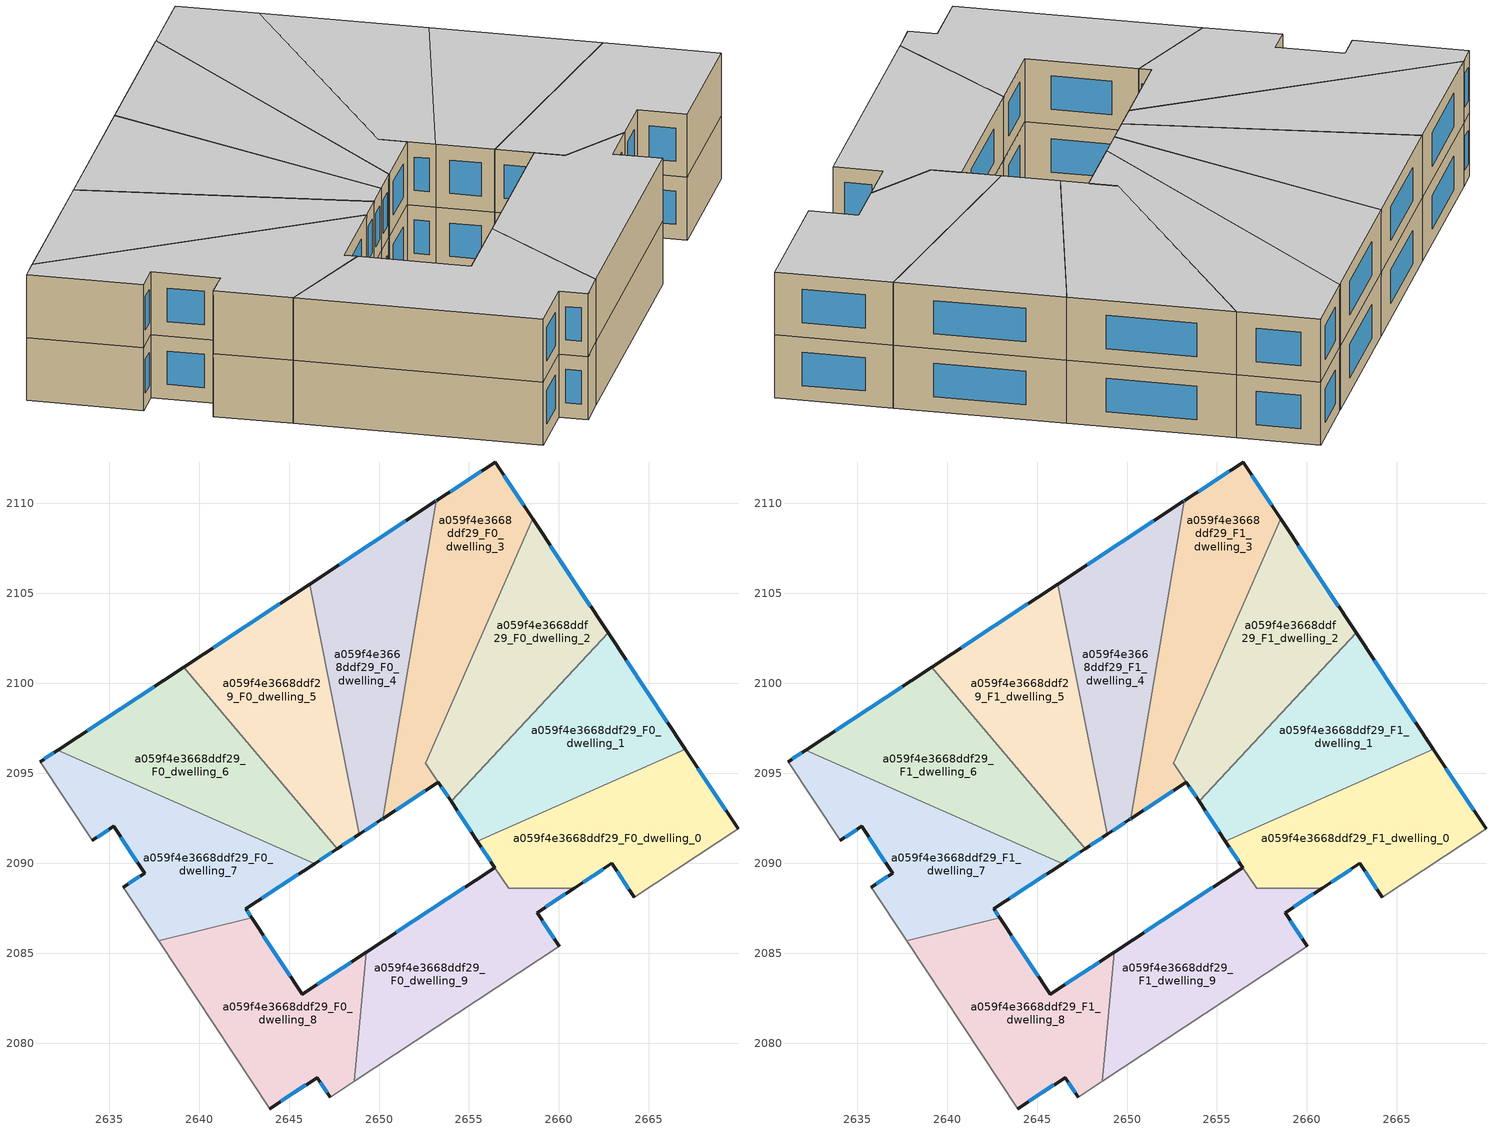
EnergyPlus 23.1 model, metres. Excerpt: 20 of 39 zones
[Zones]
a059f4e3668ddf29_F0_dwelling_0
 floor ground (EU_floor_Construction): 2667.02,2096.33 2669.95,2091.9 2664.18,2088.11 2662.94,2089.99 2660.85,2088.61 2657.2,2088.61 2655.46,2091.23 z0
 wall outside (EU_wall_Construction): 2669.95,2091.9 2667.02,2096.33 / 2660.85,2088.61 2662.94,2089.99 2664.18,2088.11 / 2655.46,2091.23 2656.44,2089.76 z0:3
 wall adiabatic (EU_wall_Construction): 2664.18,2088.11 2669.95,2091.9 z0:3
 wall to a059f4e3668ddf29_F0_dwelling_9 (EU_wall_Construction): 2656.44,2089.76 2657.2,2088.61 2660.85,2088.61 z0:3
 wall to a059f4e3668ddf29_F0_dwelling_1 (EU_wall_Construction): 2667.02,2096.33 2655.46,2091.23 z0:3
 window (EU_Window_Construction): 2669.26,2092.94 2667.71,2095.29 / 2663.23,2089.55 2663.89,2088.55 / 2661.34,2088.93 2662.45,2089.66 / 2655.69,2090.89 2656.21,2090.1 z0.7:2.3
a059f4e3668ddf29_F0_dwelling_1
 floor ground (EU_floor_Construction): 2662.73,2102.8 2667.02,2096.33 2655.46,2091.23 2654.01,2093.43 z0
 wall outside (EU_wall_Construction): 2654.01,2093.43 2655.46,2091.23 / 2667.02,2096.33 2662.73,2102.8 z0:3
 wall to a059f4e3668ddf29_F0_dwelling_2 (EU_wall_Construction): 2662.73,2102.8 2654.01,2093.43 z0:3
 window (EU_Window_Construction): 2654.35,2092.92 2655.12,2091.75 / 2666.01,2097.85 2663.74,2101.28 z0.7:2.3
a059f4e3668ddf29_F0_dwelling_2
 floor ground (EU_floor_Construction): 2658.53,2109.14 2662.73,2102.8 2654.01,2093.43 2652.58,2095.59 z0
 wall outside (EU_wall_Construction): 2662.73,2102.8 2658.53,2109.14 / 2653.3,2094.51 2654.01,2093.43 z0:3
 wall to a059f4e3668ddf29_F0_dwelling_3 (EU_wall_Construction): 2658.53,2109.14 2652.59,2095.6 / 2652.58,2095.59 2653.3,2094.51 z0:3
 window (EU_Window_Construction): 2661.75,2104.29 2659.52,2107.65 / 2653.47,2094.25 2653.84,2093.68 z0.7:2.3
a059f4e3668ddf29_F0_dwelling_3
 floor ground (EU_floor_Construction): 2656.45,2112.29 2658.53,2109.14 2652.58,2095.59 2653.3,2094.5 2650.22,2092.48 2653.19,2110.14 z0
 wall outside (EU_wall_Construction): 2658.53,2109.14 2656.45,2112.29 2653.19,2110.14 / 2650.22,2092.48 2653.3,2094.5 z0:3
 wall to a059f4e3668ddf29_F0_dwelling_4 (EU_wall_Construction): 2653.19,2110.14 2650.22,2092.48 z0:3
 window (EU_Window_Construction): 2658.04,2109.88 2656.94,2111.55 / 2650.94,2092.95 2652.58,2094.03 / 2655.69,2111.78 2653.96,2110.64 z0.7:2.3
a059f4e3668ddf29_F0_dwelling_4
 floor ground (EU_floor_Construction): 2653.19,2110.14 2650.22,2092.48 2650.16,2092.44 2648.92,2091.62 2646.14,2105.5 2653.14,2110.1 z0
 wall outside (EU_wall_Construction): 2653.19,2110.14 2653.14,2110.1 2646.14,2105.5 / 2648.92,2091.62 2650.16,2092.44 2650.22,2092.48 z0:3
 wall to a059f4e3668ddf29_F0_dwelling_5 (EU_wall_Construction): 2646.14,2105.5 2648.92,2091.62 z0:3
 window (EU_Window_Construction): 2651.49,2109.02 2647.78,2106.58 / 2653.18,2110.13 2653.15,2110.11 / 2650.18,2092.45 2650.21,2092.47 / 2649.21,2091.81 2649.87,2092.25 z0.7:2.3
a059f4e3668ddf29_F0_dwelling_5
 floor ground (EU_floor_Construction): 2646.14,2105.5 2648.92,2091.62 2647.67,2090.8 2639.15,2100.89 z0
 wall outside (EU_wall_Construction): 2647.67,2090.8 2648.92,2091.62 / 2646.14,2105.5 2639.15,2100.89 z0:3
 wall to a059f4e3668ddf29_F0_dwelling_6 (EU_wall_Construction): 2639.15,2100.89 2647.67,2090.8 z0:3
 window (EU_Window_Construction): 2647.96,2090.99 2648.62,2091.43 / 2644.5,2104.42 2640.79,2101.98 z0.7:2.3
a059f4e3668ddf29_F0_dwelling_6
 floor ground (EU_floor_Construction): 2639.15,2100.89 2647.67,2090.8 2646.42,2089.98 2632.15,2096.29 z0
 wall outside (EU_wall_Construction): 2646.42,2089.98 2647.67,2090.8 / 2639.15,2100.89 2632.15,2096.29 z0:3
 wall to a059f4e3668ddf29_F0_dwelling_7 (EU_wall_Construction): 2632.15,2096.29 2646.42,2089.98 z0:3
 window (EU_Window_Construction): 2646.71,2090.17 2647.37,2090.61 / 2637.5,2099.81 2633.79,2097.37 z0.7:2.3
a059f4e3668ddf29_F0_dwelling_7
 floor ground (EU_floor_Construction): 2646.42,2089.98 2642.59,2087.46 2642.92,2086.97 2637.75,2085.69 2635.78,2088.67 2636.98,2089.45 2635.26,2092.06 2634.05,2091.27 2631.16,2095.64 2632.15,2096.29 z0
 wall outside (EU_wall_Construction): 2634.05,2091.27 2635.26,2092.06 2636.98,2089.45 2635.78,2088.67 / 2632.15,2096.29 2631.16,2095.64 / 2642.92,2086.97 2642.59,2087.46 2646.42,2089.98 z0:3
 wall adiabatic (EU_wall_Construction): 2631.16,2095.64 2634.05,2091.27 / 2635.78,2088.67 2637.75,2085.69 z0:3
 wall to a059f4e3668ddf29_F0_dwelling_8 (EU_wall_Construction): 2637.75,2085.69 2642.92,2086.97 z0:3
 window (EU_Window_Construction): 2635.66,2091.45 2636.57,2090.06 / 2634.34,2091.45 2634.97,2091.87 / 2631.92,2096.14 2631.39,2095.79 / 2643.49,2088.05 2645.52,2089.39 / 2642.84,2087.09 2642.67,2087.35 / 2636.7,2089.26 2636.06,2088.85 z0.7:2.3
a059f4e3668ddf29_F0_dwelling_8
 floor ground (EU_floor_Construction): 2649.29,2085.05 2648.64,2077.88 2647.29,2077 2646.56,2078.09 2643.93,2076.36 2637.75,2085.69 2642.92,2086.97 2645.74,2082.71 z0
 wall outside (EU_wall_Construction): 2649.29,2085.05 2645.74,2082.71 2642.92,2086.97 / 2643.93,2076.36 2646.56,2078.09 2647.29,2077 z0:3
 wall adiabatic (EU_wall_Construction): 2637.75,2085.69 2643.93,2076.36 / 2647.29,2077 2648.64,2077.88 z0:3
 wall to a059f4e3668ddf29_F0_dwelling_9 (EU_wall_Construction): 2648.64,2077.88 2649.29,2085.05 z0:3
 window (EU_Window_Construction): 2645.08,2083.71 2643.58,2085.97 / 2648.46,2084.5 2646.57,2083.26 / 2646.73,2077.83 2647.12,2077.25 / 2644.55,2076.76 2645.94,2077.68 z0.7:2.3
a059f4e3668ddf29_F0_dwelling_9
 floor ground (EU_floor_Construction): 2660.85,2088.61 2658.78,2087.25 2660.02,2085.38 2648.64,2077.88 2649.29,2085.05 2656.44,2089.76 2657.2,2088.61 z0
 wall outside (EU_wall_Construction): 2660.02,2085.38 2658.78,2087.25 2660.85,2088.61 / 2656.44,2089.76 2649.29,2085.05 z0:3
 wall adiabatic (EU_wall_Construction): 2648.64,2077.88 2660.02,2085.38 z0:3
 window (EU_Window_Construction): 2659.27,2087.57 2660.36,2088.29 / 2659.73,2085.82 2659.07,2086.81 / 2654.76,2088.65 2650.97,2086.16 z0.7:2.3
a059f4e3668ddf29_F1_dwelling_0
 floor to a059f4e3668ddf29_F0_dwelling_0 (EU_floor_Construction): 2667.02,2096.33 2669.95,2091.9 2664.18,2088.11 2662.94,2089.99 2660.85,2088.61 2657.2,2088.61 2655.46,2091.23 z3
 wall outside (EU_wall_Construction): 2669.95,2091.9 2667.02,2096.33 / 2660.85,2088.61 2662.94,2089.99 2664.18,2088.11 / 2655.46,2091.23 2656.44,2089.76 z3:6
 wall adiabatic (EU_wall_Construction): 2664.18,2088.11 2669.95,2091.9 z3:6
 wall to a059f4e3668ddf29_F1_dwelling_9 (EU_wall_Construction): 2656.44,2089.76 2657.2,2088.61 2660.85,2088.61 z3:6
 wall to a059f4e3668ddf29_F1_dwelling_1 (EU_wall_Construction): 2667.02,2096.33 2655.46,2091.23 z3:6
 window (EU_Window_Construction): 2669.26,2092.94 2667.71,2095.29 / 2663.23,2089.55 2663.89,2088.55 / 2661.34,2088.93 2662.45,2089.66 / 2655.69,2090.89 2656.21,2090.1 z3.7:5.3
 ceiling to a059f4e3668ddf29_F2_dwelling_0 (EU_floor_Construction): 2669.95,2091.9 2667.02,2096.33 2655.46,2091.23 2657.2,2088.61 2660.85,2088.61 2662.94,2089.99 2664.18,2088.11 z6
a059f4e3668ddf29_F1_dwelling_1
 floor to a059f4e3668ddf29_F0_dwelling_1 (EU_floor_Construction): 2662.73,2102.8 2667.02,2096.33 2655.46,2091.23 2654.01,2093.43 z3
 wall outside (EU_wall_Construction): 2654.01,2093.43 2655.46,2091.23 / 2667.02,2096.33 2662.73,2102.8 z3:6
 wall to a059f4e3668ddf29_F1_dwelling_2 (EU_wall_Construction): 2662.73,2102.8 2654.01,2093.43 z3:6
 window (EU_Window_Construction): 2654.35,2092.92 2655.12,2091.75 / 2666.01,2097.85 2663.74,2101.28 z3.7:5.3
 ceiling to a059f4e3668ddf29_F2_dwelling_1 (EU_floor_Construction): 2667.02,2096.33 2662.73,2102.8 2654.01,2093.43 2655.46,2091.23 z6
a059f4e3668ddf29_F1_dwelling_2
 floor to a059f4e3668ddf29_F0_dwelling_2 (EU_floor_Construction): 2658.53,2109.14 2662.73,2102.8 2654.01,2093.43 2652.58,2095.59 z3
 wall outside (EU_wall_Construction): 2662.73,2102.8 2658.53,2109.14 / 2653.3,2094.51 2654.01,2093.43 z3:6
 wall to a059f4e3668ddf29_F1_dwelling_3 (EU_wall_Construction): 2658.53,2109.14 2652.59,2095.6 / 2652.58,2095.59 2653.3,2094.51 z3:6
 window (EU_Window_Construction): 2661.75,2104.29 2659.52,2107.65 / 2653.47,2094.25 2653.84,2093.68 z3.7:5.3
 ceiling to a059f4e3668ddf29_F2_dwelling_2 (EU_floor_Construction): 2654.01,2093.43 2662.73,2102.8 2658.53,2109.14 2652.58,2095.59 z6
a059f4e3668ddf29_F1_dwelling_3
 floor to a059f4e3668ddf29_F0_dwelling_3 (EU_floor_Construction): 2656.45,2112.29 2658.53,2109.14 2652.58,2095.59 2653.3,2094.5 2650.22,2092.48 2653.19,2110.14 z3
 wall outside (EU_wall_Construction): 2658.53,2109.14 2656.45,2112.29 2653.19,2110.14 / 2650.22,2092.48 2653.3,2094.5 z3:6
 wall to a059f4e3668ddf29_F1_dwelling_4 (EU_wall_Construction): 2653.19,2110.14 2650.22,2092.48 z3:6
 window (EU_Window_Construction): 2658.04,2109.88 2656.94,2111.55 / 2650.94,2092.95 2652.58,2094.03 / 2655.69,2111.78 2653.96,2110.64 z3.7:5.3
 ceiling to a059f4e3668ddf29_F2_dwelling_3 (EU_floor_Construction): 2653.3,2094.5 2652.58,2095.59 2658.53,2109.14 2656.45,2112.29 2653.19,2110.14 2650.22,2092.48 z6
a059f4e3668ddf29_F1_dwelling_4
 floor to a059f4e3668ddf29_F0_dwelling_4 (EU_floor_Construction): 2653.19,2110.14 2650.22,2092.48 2650.16,2092.44 2648.92,2091.62 2646.14,2105.5 2653.14,2110.1 z3
 wall outside (EU_wall_Construction): 2653.19,2110.14 2653.14,2110.1 2646.14,2105.5 / 2648.92,2091.62 2650.16,2092.44 2650.22,2092.48 z3:6
 wall to a059f4e3668ddf29_F1_dwelling_5 (EU_wall_Construction): 2646.14,2105.5 2648.92,2091.62 z3:6
 window (EU_Window_Construction): 2651.49,2109.02 2647.78,2106.58 / 2653.18,2110.13 2653.15,2110.11 / 2650.18,2092.45 2650.21,2092.47 / 2649.21,2091.81 2649.87,2092.25 z3.7:5.3
 ceiling to a059f4e3668ddf29_F2_dwelling_4 (EU_floor_Construction): 2650.22,2092.48 2653.19,2110.14 2653.14,2110.1 2646.14,2105.5 2648.92,2091.62 2650.16,2092.44 z6
a059f4e3668ddf29_F1_dwelling_5
 floor to a059f4e3668ddf29_F0_dwelling_5 (EU_floor_Construction): 2646.14,2105.5 2648.92,2091.62 2647.67,2090.8 2639.15,2100.89 z3
 wall outside (EU_wall_Construction): 2647.67,2090.8 2648.92,2091.62 / 2646.14,2105.5 2639.15,2100.89 z3:6
 wall to a059f4e3668ddf29_F1_dwelling_6 (EU_wall_Construction): 2639.15,2100.89 2647.67,2090.8 z3:6
 window (EU_Window_Construction): 2647.96,2090.99 2648.62,2091.43 / 2644.5,2104.42 2640.79,2101.98 z3.7:5.3
 ceiling to a059f4e3668ddf29_F2_dwelling_5 (EU_floor_Construction): 2648.92,2091.62 2646.14,2105.5 2639.15,2100.89 2647.67,2090.8 z6
a059f4e3668ddf29_F1_dwelling_6
 floor to a059f4e3668ddf29_F0_dwelling_6 (EU_floor_Construction): 2639.15,2100.89 2647.67,2090.8 2646.42,2089.98 2632.15,2096.29 z3
 wall outside (EU_wall_Construction): 2646.42,2089.98 2647.67,2090.8 / 2639.15,2100.89 2632.15,2096.29 z3:6
 wall to a059f4e3668ddf29_F1_dwelling_7 (EU_wall_Construction): 2632.15,2096.29 2646.42,2089.98 z3:6
 window (EU_Window_Construction): 2646.71,2090.17 2647.37,2090.61 / 2637.5,2099.81 2633.79,2097.37 z3.7:5.3
 ceiling to a059f4e3668ddf29_F2_dwelling_6 (EU_floor_Construction): 2647.67,2090.8 2639.15,2100.89 2632.15,2096.29 2646.42,2089.98 z6
a059f4e3668ddf29_F1_dwelling_7
 floor to a059f4e3668ddf29_F0_dwelling_7 (EU_floor_Construction): 2646.42,2089.98 2642.59,2087.46 2642.92,2086.97 2637.75,2085.69 2635.78,2088.67 2636.98,2089.45 2635.26,2092.06 2634.05,2091.27 2631.16,2095.64 2632.15,2096.29 z3
 wall outside (EU_wall_Construction): 2634.05,2091.27 2635.26,2092.06 2636.98,2089.45 2635.78,2088.67 / 2632.15,2096.29 2631.16,2095.64 / 2642.92,2086.97 2642.59,2087.46 2646.42,2089.98 z3:6
 wall adiabatic (EU_wall_Construction): 2631.16,2095.64 2634.05,2091.27 / 2635.78,2088.67 2637.75,2085.69 z3:6
 wall to a059f4e3668ddf29_F1_dwelling_8 (EU_wall_Construction): 2637.75,2085.69 2642.92,2086.97 z3:6
 window (EU_Window_Construction): 2635.66,2091.45 2636.57,2090.06 / 2634.34,2091.45 2634.97,2091.87 / 2631.92,2096.14 2631.39,2095.79 / 2643.49,2088.05 2645.52,2089.39 / 2642.84,2087.09 2642.67,2087.35 / 2636.7,2089.26 2636.06,2088.85 z3.7:5.3
 ceiling to a059f4e3668ddf29_F2_dwelling_7 (EU_floor_Construction): 2642.92,2086.97 2642.59,2087.46 2646.42,2089.98 2632.15,2096.29 2631.16,2095.64 2634.05,2091.27 2635.26,2092.06 2636.98,2089.45 2635.78,2088.67 2637.75,2085.69 z6
a059f4e3668ddf29_F1_dwelling_8
 floor to a059f4e3668ddf29_F0_dwelling_8 (EU_floor_Construction): 2649.29,2085.05 2648.64,2077.88 2647.29,2077 2646.56,2078.09 2643.93,2076.36 2637.75,2085.69 2642.92,2086.97 2645.74,2082.71 z3
 wall outside (EU_wall_Construction): 2649.29,2085.05 2645.74,2082.71 2642.92,2086.97 / 2643.93,2076.36 2646.56,2078.09 2647.29,2077 z3:6
 wall adiabatic (EU_wall_Construction): 2637.75,2085.69 2643.93,2076.36 / 2647.29,2077 2648.64,2077.88 z3:6
 wall to a059f4e3668ddf29_F1_dwelling_9 (EU_wall_Construction): 2648.64,2077.88 2649.29,2085.05 z3:6
 window (EU_Window_Construction): 2645.08,2083.71 2643.58,2085.97 / 2648.46,2084.5 2646.57,2083.26 / 2646.73,2077.83 2647.12,2077.25 / 2644.55,2076.76 2645.94,2077.68 z3.7:5.3
 ceiling to a059f4e3668ddf29_F2_dwelling_8 (EU_floor_Construction): 2648.64,2077.88 2649.29,2085.05 2645.74,2082.71 2642.92,2086.97 2637.75,2085.69 2643.93,2076.36 2646.56,2078.09 2647.29,2077 z6
a059f4e3668ddf29_F1_dwelling_9
 floor to a059f4e3668ddf29_F0_dwelling_9 (EU_floor_Construction): 2660.85,2088.61 2658.78,2087.25 2660.02,2085.38 2648.64,2077.88 2649.29,2085.05 2656.44,2089.76 2657.2,2088.61 z3
 wall outside (EU_wall_Construction): 2660.02,2085.38 2658.78,2087.25 2660.85,2088.61 / 2656.44,2089.76 2649.29,2085.05 z3:6
 wall adiabatic (EU_wall_Construction): 2648.64,2077.88 2660.02,2085.38 z3:6
 window (EU_Window_Construction): 2659.27,2087.57 2660.36,2088.29 / 2659.73,2085.82 2659.07,2086.81 / 2654.76,2088.65 2650.97,2086.16 z3.7:5.3
 ceiling to a059f4e3668ddf29_F2_dwelling_9 (EU_floor_Construction): 2660.02,2085.38 2658.78,2087.25 2660.85,2088.61 2657.2,2088.61 2656.44,2089.76 2649.29,2085.05 2648.64,2077.88 z6
[Building]
EU S2 Campaign: North Axis=0; Terrain=City; Solar Distribution=FullExterior
[Site:Location]
Budapest.Ferenc.Liszt.Intl.AP: Latitude=47.437; Longitude=19.256; Time Zone=1; Elevation=185
[SizingPeriod:WeatherFileDays]
AnnualSizingPeriod: Begin Month=1; Begin Day of Month=1; End Month=12; End Day of Month=31; Day of Week for Start Day=Monday; Use Weather File Daylight Saving Period=No; Use Weather File Rain and Snow Indicators=No
[MATERIAL]
EU_InternalMass_Material: Roughness=MediumRough; Thickness=0.1; Conductivity=1; Density=1800; Specific Heat=900; Thermal Absorptance=0.9; Solar Absorptance=0.7; Visible Absorptance=0.7
[MATERIAL:NOMASS] Roughness=MediumRough; Thermal Absorptance=0.9; Solar Absorptance=0.7; Visible Absorptance=0.7
Name | Thermal Resistance
EU_wall_NoMass | 0.832559
EU_floor_NoMass | 0.872794
[WINDOWMATERIAL:SIMPLEGLAZINGSYSTEM]
EU_Window_SimpleGlazing: UFactor=2.79869; Solar Heat Gain Coefficient=0.75; Visible Transmittance=0.75
[CONSTRUCTION]
EU_wall_Construction: EU_wall_NoMass
EU_floor_Construction: EU_floor_NoMass
EU_Window_Construction: EU_Window_SimpleGlazing
EU_InternalMass_Construction: EU_InternalMass_Material
[ZONE] Type=1; Multiplier=1; Ceiling Height=autocalculate; Floor Area=autocalculate; Part of Total Floor Area=Yes
Name | Volume
a059f4e3668ddf29_F0_dwelling_0; a059f4e3668ddf29_F1_dwelling_0 | 190.693
a059f4e3668ddf29_F0_dwelling_1; a059f4e3668ddf29_F1_dwelling_1 | 194.149
a059f4e3668ddf29_F0_dwelling_2; a059f4e3668ddf29_F1_dwelling_2 | 190.275
a059f4e3668ddf29_F0_dwelling_3; a059f4e3668ddf29_F1_dwelling_3 | 195.438
a059f4e3668ddf29_F0_dwelling_4; a059f4e3668ddf29_F1_dwelling_4 | 196.84
a059f4e3668ddf29_F0_dwelling_5; a059f4e3668ddf29_F1_dwelling_5 | 194.174
a059f4e3668ddf29_F0_dwelling_6; a059f4e3668ddf29_F1_dwelling_6 | 194.167
a059f4e3668ddf29_F0_dwelling_7; a059f4e3668ddf29_F1_dwelling_7 | 194.162
a059f4e3668ddf29_F0_dwelling_8; a059f4e3668ddf29_F1_dwelling_8 | 196.319
a059f4e3668ddf29_F0_dwelling_9; a059f4e3668ddf29_F1_dwelling_9 | 195.504
[INTERNALMASS] Construction=EU_InternalMass_Construction
Name | Zone or ZoneList | Surface Area
a059f4e3668ddf29_F0_dwelling_0_EU_InternalMass | a059f4e3668ddf29_F0_dwelling_0 | 63.5627
a059f4e3668ddf29_F0_dwelling_1_EU_InternalMass | a059f4e3668ddf29_F0_dwelling_1 | 64.7164
a059f4e3668ddf29_F0_dwelling_2_EU_InternalMass | a059f4e3668ddf29_F0_dwelling_2 | 63.4264
a059f4e3668ddf29_F0_dwelling_3_EU_InternalMass | a059f4e3668ddf29_F0_dwelling_3 | 65.1438
a059f4e3668ddf29_F0_dwelling_4_EU_InternalMass | a059f4e3668ddf29_F0_dwelling_4 | 65.6152
a059f4e3668ddf29_F0_dwelling_5_EU_InternalMass | a059f4e3668ddf29_F0_dwelling_5 | 64.7247
a059f4e3668ddf29_F0_dwelling_6_EU_InternalMass | a059f4e3668ddf29_F0_dwelling_6 | 64.7224
a059f4e3668ddf29_F0_dwelling_7_EU_InternalMass | a059f4e3668ddf29_F0_dwelling_7 | 64.7205
a059f4e3668ddf29_F0_dwelling_8_EU_InternalMass | a059f4e3668ddf29_F0_dwelling_8 | 65.4453
a059f4e3668ddf29_F0_dwelling_9_EU_InternalMass | a059f4e3668ddf29_F0_dwelling_9 | 65.1627
a059f4e3668ddf29_F1_dwelling_0_EU_InternalMass | a059f4e3668ddf29_F1_dwelling_0 | 63.5627
a059f4e3668ddf29_F1_dwelling_1_EU_InternalMass | a059f4e3668ddf29_F1_dwelling_1 | 64.7164
a059f4e3668ddf29_F1_dwelling_2_EU_InternalMass | a059f4e3668ddf29_F1_dwelling_2 | 63.4264
a059f4e3668ddf29_F1_dwelling_3_EU_InternalMass | a059f4e3668ddf29_F1_dwelling_3 | 65.1438
a059f4e3668ddf29_F1_dwelling_4_EU_InternalMass | a059f4e3668ddf29_F1_dwelling_4 | 65.6152
a059f4e3668ddf29_F1_dwelling_5_EU_InternalMass | a059f4e3668ddf29_F1_dwelling_5 | 64.7247
a059f4e3668ddf29_F1_dwelling_6_EU_InternalMass | a059f4e3668ddf29_F1_dwelling_6 | 64.7224
a059f4e3668ddf29_F1_dwelling_7_EU_InternalMass | a059f4e3668ddf29_F1_dwelling_7 | 64.7205
a059f4e3668ddf29_F1_dwelling_8_EU_InternalMass | a059f4e3668ddf29_F1_dwelling_8 | 65.4453
a059f4e3668ddf29_F1_dwelling_9_EU_InternalMass | a059f4e3668ddf29_F1_dwelling_9 | 65.1627
[OTHEREQUIPMENT] Fuel Type=Electricity; Design Level Calculation Method=Watts/Area; Power per Zone Floor Area=1; Fraction Latent=0; Fraction Radiant=0; Fraction Lost=0; Carbon Dioxide Generation Rate=0; EndUse Subcategory=EU_Step8_InternalGains
Name | Zone or ZoneList or Space or SpaceList | Schedule
EU_Step8_InternalGain_a059f4e3668ddf29_F0_dwelling_0_f000 | a059f4e3668ddf29_F0_dwelling_0 | EU_Step8_GainSchedule_a059f4e3668ddf29_F0_dwelling_0_f000
EU_Step8_InternalGain_a059f4e3668ddf29_F0_dwelling_1_f000 | a059f4e3668ddf29_F0_dwelling_1 | EU_Step8_GainSchedule_a059f4e3668ddf29_F0_dwelling_1_f000
EU_Step8_InternalGain_a059f4e3668ddf29_F0_dwelling_2_f000 | a059f4e3668ddf29_F0_dwelling_2 | EU_Step8_GainSchedule_a059f4e3668ddf29_F0_dwelling_2_f000
EU_Step8_InternalGain_a059f4e3668ddf29_F0_dwelling_3_f000 | a059f4e3668ddf29_F0_dwelling_3 | EU_Step8_GainSchedule_a059f4e3668ddf29_F0_dwelling_3_f000
EU_Step8_InternalGain_a059f4e3668ddf29_F0_dwelling_4_f000 | a059f4e3668ddf29_F0_dwelling_4 | EU_Step8_GainSchedule_a059f4e3668ddf29_F0_dwelling_4_f000
EU_Step8_InternalGain_a059f4e3668ddf29_F0_dwelling_5_f000 | a059f4e3668ddf29_F0_dwelling_5 | EU_Step8_GainSchedule_a059f4e3668ddf29_F0_dwelling_5_f000
EU_Step8_InternalGain_a059f4e3668ddf29_F0_dwelling_6_f000 | a059f4e3668ddf29_F0_dwelling_6 | EU_Step8_GainSchedule_a059f4e3668ddf29_F0_dwelling_6_f000
EU_Step8_InternalGain_a059f4e3668ddf29_F0_dwelling_7_f000 | a059f4e3668ddf29_F0_dwelling_7 | EU_Step8_GainSchedule_a059f4e3668ddf29_F0_dwelling_7_f000
EU_Step8_InternalGain_a059f4e3668ddf29_F0_dwelling_8_f000 | a059f4e3668ddf29_F0_dwelling_8 | EU_Step8_GainSchedule_a059f4e3668ddf29_F0_dwelling_8_f000
EU_Step8_InternalGain_a059f4e3668ddf29_F0_dwelling_9_f000 | a059f4e3668ddf29_F0_dwelling_9 | EU_Step8_GainSchedule_a059f4e3668ddf29_F0_dwelling_9_f000
EU_Step8_InternalGain_a059f4e3668ddf29_F1_dwelling_0_f000 | a059f4e3668ddf29_F1_dwelling_0 | EU_Step8_GainSchedule_a059f4e3668ddf29_F1_dwelling_0_f000
EU_Step8_InternalGain_a059f4e3668ddf29_F1_dwelling_1_f000 | a059f4e3668ddf29_F1_dwelling_1 | EU_Step8_GainSchedule_a059f4e3668ddf29_F1_dwelling_1_f000
EU_Step8_InternalGain_a059f4e3668ddf29_F1_dwelling_2_f000 | a059f4e3668ddf29_F1_dwelling_2 | EU_Step8_GainSchedule_a059f4e3668ddf29_F1_dwelling_2_f000
EU_Step8_InternalGain_a059f4e3668ddf29_F1_dwelling_3_f000 | a059f4e3668ddf29_F1_dwelling_3 | EU_Step8_GainSchedule_a059f4e3668ddf29_F1_dwelling_3_f000
EU_Step8_InternalGain_a059f4e3668ddf29_F1_dwelling_4_f000 | a059f4e3668ddf29_F1_dwelling_4 | EU_Step8_GainSchedule_a059f4e3668ddf29_F1_dwelling_4_f000
EU_Step8_InternalGain_a059f4e3668ddf29_F1_dwelling_5_f000 | a059f4e3668ddf29_F1_dwelling_5 | EU_Step8_GainSchedule_a059f4e3668ddf29_F1_dwelling_5_f000
EU_Step8_InternalGain_a059f4e3668ddf29_F1_dwelling_6_f000 | a059f4e3668ddf29_F1_dwelling_6 | EU_Step8_GainSchedule_a059f4e3668ddf29_F1_dwelling_6_f000
EU_Step8_InternalGain_a059f4e3668ddf29_F1_dwelling_7_f000 | a059f4e3668ddf29_F1_dwelling_7 | EU_Step8_GainSchedule_a059f4e3668ddf29_F1_dwelling_7_f000
EU_Step8_InternalGain_a059f4e3668ddf29_F1_dwelling_8_f000 | a059f4e3668ddf29_F1_dwelling_8 | EU_Step8_GainSchedule_a059f4e3668ddf29_F1_dwelling_8_f000
EU_Step8_InternalGain_a059f4e3668ddf29_F1_dwelling_9_f000 | a059f4e3668ddf29_F1_dwelling_9 | EU_Step8_GainSchedule_a059f4e3668ddf29_F1_dwelling_9_f000
[ZONEVENTILATION:DESIGNFLOWRATE] Schedule=EU_AlwaysOn; Design Flow Rate Calculation Method=AirChanges/Hour; Air Changes per Hour=0.475469; Ventilation Type=Natural; Fan Pressure Rise=0; Fan Total Efficiency=1; Constant Term Coefficient=1; Temperature Term Coefficient=0; Velocity Term Coefficient=0; Velocity Squared Term Coefficient=0; Minimum Indoor Temperature=-100; Maximum Indoor Temperature=100; Delta Temperature=-100; Minimum Outdoor Temperature=-100; Maximum Outdoor Temperature=100; Maximum Wind Speed=40
Name | Zone or ZoneList or Space or SpaceList
EU_ConstantAir_a059f4e3668ddf29_F0_dwelling_0 | a059f4e3668ddf29_F0_dwelling_0
EU_ConstantAir_a059f4e3668ddf29_F0_dwelling_1 | a059f4e3668ddf29_F0_dwelling_1
EU_ConstantAir_a059f4e3668ddf29_F0_dwelling_2 | a059f4e3668ddf29_F0_dwelling_2
EU_ConstantAir_a059f4e3668ddf29_F0_dwelling_3 | a059f4e3668ddf29_F0_dwelling_3
EU_ConstantAir_a059f4e3668ddf29_F0_dwelling_4 | a059f4e3668ddf29_F0_dwelling_4
EU_ConstantAir_a059f4e3668ddf29_F0_dwelling_5 | a059f4e3668ddf29_F0_dwelling_5
EU_ConstantAir_a059f4e3668ddf29_F0_dwelling_6 | a059f4e3668ddf29_F0_dwelling_6
EU_ConstantAir_a059f4e3668ddf29_F0_dwelling_7 | a059f4e3668ddf29_F0_dwelling_7
EU_ConstantAir_a059f4e3668ddf29_F0_dwelling_8 | a059f4e3668ddf29_F0_dwelling_8
EU_ConstantAir_a059f4e3668ddf29_F0_dwelling_9 | a059f4e3668ddf29_F0_dwelling_9
EU_ConstantAir_a059f4e3668ddf29_F1_dwelling_0 | a059f4e3668ddf29_F1_dwelling_0
EU_ConstantAir_a059f4e3668ddf29_F1_dwelling_1 | a059f4e3668ddf29_F1_dwelling_1
EU_ConstantAir_a059f4e3668ddf29_F1_dwelling_2 | a059f4e3668ddf29_F1_dwelling_2
EU_ConstantAir_a059f4e3668ddf29_F1_dwelling_3 | a059f4e3668ddf29_F1_dwelling_3
EU_ConstantAir_a059f4e3668ddf29_F1_dwelling_4 | a059f4e3668ddf29_F1_dwelling_4
EU_ConstantAir_a059f4e3668ddf29_F1_dwelling_5 | a059f4e3668ddf29_F1_dwelling_5
EU_ConstantAir_a059f4e3668ddf29_F1_dwelling_6 | a059f4e3668ddf29_F1_dwelling_6
EU_ConstantAir_a059f4e3668ddf29_F1_dwelling_7 | a059f4e3668ddf29_F1_dwelling_7
EU_ConstantAir_a059f4e3668ddf29_F1_dwelling_8 | a059f4e3668ddf29_F1_dwelling_8
EU_ConstantAir_a059f4e3668ddf29_F1_dwelling_9 | a059f4e3668ddf29_F1_dwelling_9
[HVACTEMPLATE:THERMOSTAT] Constant Heating Setpoint=20; Constant Cooling Setpoint=50
EU_HeatOnly_a059f4e3668ddf29_F0_dwelling_0; EU_HeatOnly_a059f4e3668ddf29_F0_dwelling_1; EU_HeatOnly_a059f4e3668ddf29_F0_dwelling_2; EU_HeatOnly_a059f4e3668ddf29_F0_dwelling_3; EU_HeatOnly_a059f4e3668ddf29_F0_dwelling_4; EU_HeatOnly_a059f4e3668ddf29_F0_dwelling_5; EU_HeatOnly_a059f4e3668ddf29_F0_dwelling_6; EU_HeatOnly_a059f4e3668ddf29_F0_dwelling_7; EU_HeatOnly_a059f4e3668ddf29_F0_dwelling_8; EU_HeatOnly_a059f4e3668ddf29_F0_dwelling_9; EU_HeatOnly_a059f4e3668ddf29_F1_dwelling_0; EU_HeatOnly_a059f4e3668ddf29_F1_dwelling_1; EU_HeatOnly_a059f4e3668ddf29_F1_dwelling_2; EU_HeatOnly_a059f4e3668ddf29_F1_dwelling_3; EU_HeatOnly_a059f4e3668ddf29_F1_dwelling_4; EU_HeatOnly_a059f4e3668ddf29_F1_dwelling_5; EU_HeatOnly_a059f4e3668ddf29_F1_dwelling_6; EU_HeatOnly_a059f4e3668ddf29_F1_dwelling_7; EU_HeatOnly_a059f4e3668ddf29_F1_dwelling_8; EU_HeatOnly_a059f4e3668ddf29_F1_dwelling_9; EU_HeatOnly_a059f4e3668ddf29_F2_dwelling_0; EU_HeatOnly_a059f4e3668ddf29_F2_dwelling_1; EU_HeatOnly_a059f4e3668ddf29_F2_dwelling_2; EU_HeatOnly_a059f4e3668ddf29_F2_dwelling_3; EU_HeatOnly_a059f4e3668ddf29_F2_dwelling_4; EU_HeatOnly_a059f4e3668ddf29_F2_dwelling_5; EU_HeatOnly_a059f4e3668ddf29_F2_dwelling_6; EU_HeatOnly_a059f4e3668ddf29_F2_dwelling_7; EU_HeatOnly_a059f4e3668ddf29_F2_dwelling_8; EU_HeatOnly_a059f4e3668ddf29_F2_dwelling_9; EU_HeatOnly_a059f4e3668ddf29_F3_dwelling_0; EU_HeatOnly_a059f4e3668ddf29_F3_dwelling_1; EU_HeatOnly_a059f4e3668ddf29_F3_dwelling_2; EU_HeatOnly_a059f4e3668ddf29_F3_dwelling_3; EU_HeatOnly_a059f4e3668ddf29_F3_dwelling_4; EU_HeatOnly_a059f4e3668ddf29_F3_dwelling_5; EU_HeatOnly_a059f4e3668ddf29_F3_dwelling_6; EU_HeatOnly_a059f4e3668ddf29_F3_dwelling_7; EU_HeatOnly_a059f4e3668ddf29_F3_dwelling_8
[HVACTEMPLATE:ZONE:IDEALLOADSAIRSYSTEM] System Availability Schedule=EU_AlwaysOn; Maximum Heating Supply Air Temperature=50; Minimum Cooling Supply Air Temperature=13; Maximum Heating Supply Air Humidity Ratio=0.0156; Minimum Cooling Supply Air Humidity Ratio=0.0077; Heating Limit=NoLimit; Cooling Limit=NoLimit; Heating Availability Schedule=EU_AlwaysOn; Cooling Availability Schedule=EU_CoolingOff; Dehumidification Control Type=ConstantSensibleHeatRatio; Cooling Sensible Heat Ratio=0.7; Dehumidification Setpoint=60; Humidification Control Type=None; Humidification Setpoint=30; Outdoor Air Method=None; Outdoor Air Flow Rate per Person=0.00944; Outdoor Air Flow Rate per Zone Floor Area=0; Outdoor Air Flow Rate per Zone=0; Demand Controlled Ventilation Type=None; Outdoor Air Economizer Type=NoEconomizer; Heat Recovery Type=None; Sensible Heat Recovery Effectiveness=0.7; Latent Heat Recovery Effectiveness=0.65
Name | Template Thermostat
a059f4e3668ddf29_F0_dwelling_0 | EU_HeatOnly_a059f4e3668ddf29_F0_dwelling_0
a059f4e3668ddf29_F0_dwelling_1 | EU_HeatOnly_a059f4e3668ddf29_F0_dwelling_1
a059f4e3668ddf29_F0_dwelling_2 | EU_HeatOnly_a059f4e3668ddf29_F0_dwelling_2
a059f4e3668ddf29_F0_dwelling_3 | EU_HeatOnly_a059f4e3668ddf29_F0_dwelling_3
a059f4e3668ddf29_F0_dwelling_4 | EU_HeatOnly_a059f4e3668ddf29_F0_dwelling_4
a059f4e3668ddf29_F0_dwelling_5 | EU_HeatOnly_a059f4e3668ddf29_F0_dwelling_5
a059f4e3668ddf29_F0_dwelling_6 | EU_HeatOnly_a059f4e3668ddf29_F0_dwelling_6
a059f4e3668ddf29_F0_dwelling_7 | EU_HeatOnly_a059f4e3668ddf29_F0_dwelling_7
a059f4e3668ddf29_F0_dwelling_8 | EU_HeatOnly_a059f4e3668ddf29_F0_dwelling_8
a059f4e3668ddf29_F0_dwelling_9 | EU_HeatOnly_a059f4e3668ddf29_F0_dwelling_9
a059f4e3668ddf29_F1_dwelling_0 | EU_HeatOnly_a059f4e3668ddf29_F1_dwelling_0
a059f4e3668ddf29_F1_dwelling_1 | EU_HeatOnly_a059f4e3668ddf29_F1_dwelling_1
a059f4e3668ddf29_F1_dwelling_2 | EU_HeatOnly_a059f4e3668ddf29_F1_dwelling_2
a059f4e3668ddf29_F1_dwelling_3 | EU_HeatOnly_a059f4e3668ddf29_F1_dwelling_3
a059f4e3668ddf29_F1_dwelling_4 | EU_HeatOnly_a059f4e3668ddf29_F1_dwelling_4
a059f4e3668ddf29_F1_dwelling_5 | EU_HeatOnly_a059f4e3668ddf29_F1_dwelling_5
a059f4e3668ddf29_F1_dwelling_6 | EU_HeatOnly_a059f4e3668ddf29_F1_dwelling_6
a059f4e3668ddf29_F1_dwelling_7 | EU_HeatOnly_a059f4e3668ddf29_F1_dwelling_7
a059f4e3668ddf29_F1_dwelling_8 | EU_HeatOnly_a059f4e3668ddf29_F1_dwelling_8
a059f4e3668ddf29_F1_dwelling_9 | EU_HeatOnly_a059f4e3668ddf29_F1_dwelling_9
[SIZING:ZONE] Zone Cooling Design Supply Air Temperature Input Method=SupplyAirTemperature; Zone Cooling Design Supply Air Temperature=13; Zone Heating Design Supply Air Temperature Input Method=SupplyAirTemperature; Zone Heating Design Supply Air Temperature=50; Zone Cooling Design Supply Air Humidity Ratio=0.008; Zone Heating Design Supply Air Humidity Ratio=0.008; Cooling Design Air Flow Method=DesignDay; Cooling Design Air Flow Rate=0; Cooling Minimum Air Flow per Zone Floor Area=0.000762; Cooling Minimum Air Flow=0; Cooling Minimum Air Flow Fraction=0.2; Heating Design Air Flow Method=DesignDay; Heating Design Air Flow Rate=0; Heating Maximum Air Flow per Zone Floor Area=0.002032; Heating Maximum Air Flow=0.141576; Heating Maximum Air Flow Fraction=0.3; Account for Dedicated Outdoor Air System=No; Dedicated Outdoor Air System Control Strategy=NeutralSupplyAir; Dedicated Outdoor Air Low Setpoint Temperature for Design=autosize; Dedicated Outdoor Air High Setpoint Temperature for Design=autosize; Zone Load Sizing Method=Sensible Load Only No Latent Load; Zone Latent Cooling Design Supply Air Humidity Ratio Input Method=HumidityRatioDifference; Zone Cooling Design Supply Air Humidity Ratio Difference=0.005; Zone Latent Heating Design Supply Air Humidity Ratio Input Method=HumidityRatioDifference; Zone Humidification Design Supply Air Humidity Ratio Difference=0.005
a059f4e3668ddf29_F0_dwelling_0; a059f4e3668ddf29_F0_dwelling_1; a059f4e3668ddf29_F0_dwelling_2; a059f4e3668ddf29_F0_dwelling_3; a059f4e3668ddf29_F0_dwelling_4; a059f4e3668ddf29_F0_dwelling_5; a059f4e3668ddf29_F0_dwelling_6; a059f4e3668ddf29_F0_dwelling_7; a059f4e3668ddf29_F0_dwelling_8; a059f4e3668ddf29_F0_dwelling_9; a059f4e3668ddf29_F1_dwelling_0; a059f4e3668ddf29_F1_dwelling_1; a059f4e3668ddf29_F1_dwelling_2; a059f4e3668ddf29_F1_dwelling_3; a059f4e3668ddf29_F1_dwelling_4; a059f4e3668ddf29_F1_dwelling_5; a059f4e3668ddf29_F1_dwelling_6; a059f4e3668ddf29_F1_dwelling_7; a059f4e3668ddf29_F1_dwelling_8; a059f4e3668ddf29_F1_dwelling_9
[SCHEDULE:CONSTANT]
Name | Hourly Value
EU_AlwaysOn | 1
EU_CoolingOff | 0
[SCHEDULE:FILE] Column Number=1; Rows to Skip at Top=0; Number of Hours of Data=8760; Column Separator=Comma; Interpolate to Timestep=No; Minutes per Item=60; Adjust Schedule for Daylight Savings=Yes
Name | File
EU_Step8_GainSchedule_a059f4e3668ddf29_F0_dwelling_0_f000 | ../../schedules/a059f4e3668ddf29/a059f4e3668ddf29_F0_dwelling_0_f000_gain.csv
EU_Step8_GainSchedule_a059f4e3668ddf29_F0_dwelling_1_f000 | ../../schedules/a059f4e3668ddf29/a059f4e3668ddf29_F0_dwelling_1_f000_gain.csv
EU_Step8_GainSchedule_a059f4e3668ddf29_F0_dwelling_2_f000 | ../../schedules/a059f4e3668ddf29/a059f4e3668ddf29_F0_dwelling_2_f000_gain.csv
EU_Step8_GainSchedule_a059f4e3668ddf29_F0_dwelling_3_f000 | ../../schedules/a059f4e3668ddf29/a059f4e3668ddf29_F0_dwelling_3_f000_gain.csv
EU_Step8_GainSchedule_a059f4e3668ddf29_F0_dwelling_4_f000 | ../../schedules/a059f4e3668ddf29/a059f4e3668ddf29_F0_dwelling_4_f000_gain.csv
EU_Step8_GainSchedule_a059f4e3668ddf29_F0_dwelling_5_f000 | ../../schedules/a059f4e3668ddf29/a059f4e3668ddf29_F0_dwelling_5_f000_gain.csv
EU_Step8_GainSchedule_a059f4e3668ddf29_F0_dwelling_6_f000 | ../../schedules/a059f4e3668ddf29/a059f4e3668ddf29_F0_dwelling_6_f000_gain.csv
EU_Step8_GainSchedule_a059f4e3668ddf29_F0_dwelling_7_f000 | ../../schedules/a059f4e3668ddf29/a059f4e3668ddf29_F0_dwelling_7_f000_gain.csv
EU_Step8_GainSchedule_a059f4e3668ddf29_F0_dwelling_8_f000 | ../../schedules/a059f4e3668ddf29/a059f4e3668ddf29_F0_dwelling_8_f000_gain.csv
EU_Step8_GainSchedule_a059f4e3668ddf29_F0_dwelling_9_f000 | ../../schedules/a059f4e3668ddf29/a059f4e3668ddf29_F0_dwelling_9_f000_gain.csv
EU_Step8_GainSchedule_a059f4e3668ddf29_F1_dwelling_0_f000 | ../../schedules/a059f4e3668ddf29/a059f4e3668ddf29_F1_dwelling_0_f000_gain.csv
EU_Step8_GainSchedule_a059f4e3668ddf29_F1_dwelling_1_f000 | ../../schedules/a059f4e3668ddf29/a059f4e3668ddf29_F1_dwelling_1_f000_gain.csv
EU_Step8_GainSchedule_a059f4e3668ddf29_F1_dwelling_2_f000 | ../../schedules/a059f4e3668ddf29/a059f4e3668ddf29_F1_dwelling_2_f000_gain.csv
EU_Step8_GainSchedule_a059f4e3668ddf29_F1_dwelling_3_f000 | ../../schedules/a059f4e3668ddf29/a059f4e3668ddf29_F1_dwelling_3_f000_gain.csv
EU_Step8_GainSchedule_a059f4e3668ddf29_F1_dwelling_4_f000 | ../../schedules/a059f4e3668ddf29/a059f4e3668ddf29_F1_dwelling_4_f000_gain.csv
EU_Step8_GainSchedule_a059f4e3668ddf29_F1_dwelling_5_f000 | ../../schedules/a059f4e3668ddf29/a059f4e3668ddf29_F1_dwelling_5_f000_gain.csv
EU_Step8_GainSchedule_a059f4e3668ddf29_F1_dwelling_6_f000 | ../../schedules/a059f4e3668ddf29/a059f4e3668ddf29_F1_dwelling_6_f000_gain.csv
EU_Step8_GainSchedule_a059f4e3668ddf29_F1_dwelling_7_f000 | ../../schedules/a059f4e3668ddf29/a059f4e3668ddf29_F1_dwelling_7_f000_gain.csv
EU_Step8_GainSchedule_a059f4e3668ddf29_F1_dwelling_8_f000 | ../../schedules/a059f4e3668ddf29/a059f4e3668ddf29_F1_dwelling_8_f000_gain.csv
EU_Step8_GainSchedule_a059f4e3668ddf29_F1_dwelling_9_f000 | ../../schedules/a059f4e3668ddf29/a059f4e3668ddf29_F1_dwelling_9_f000_gain.csv
